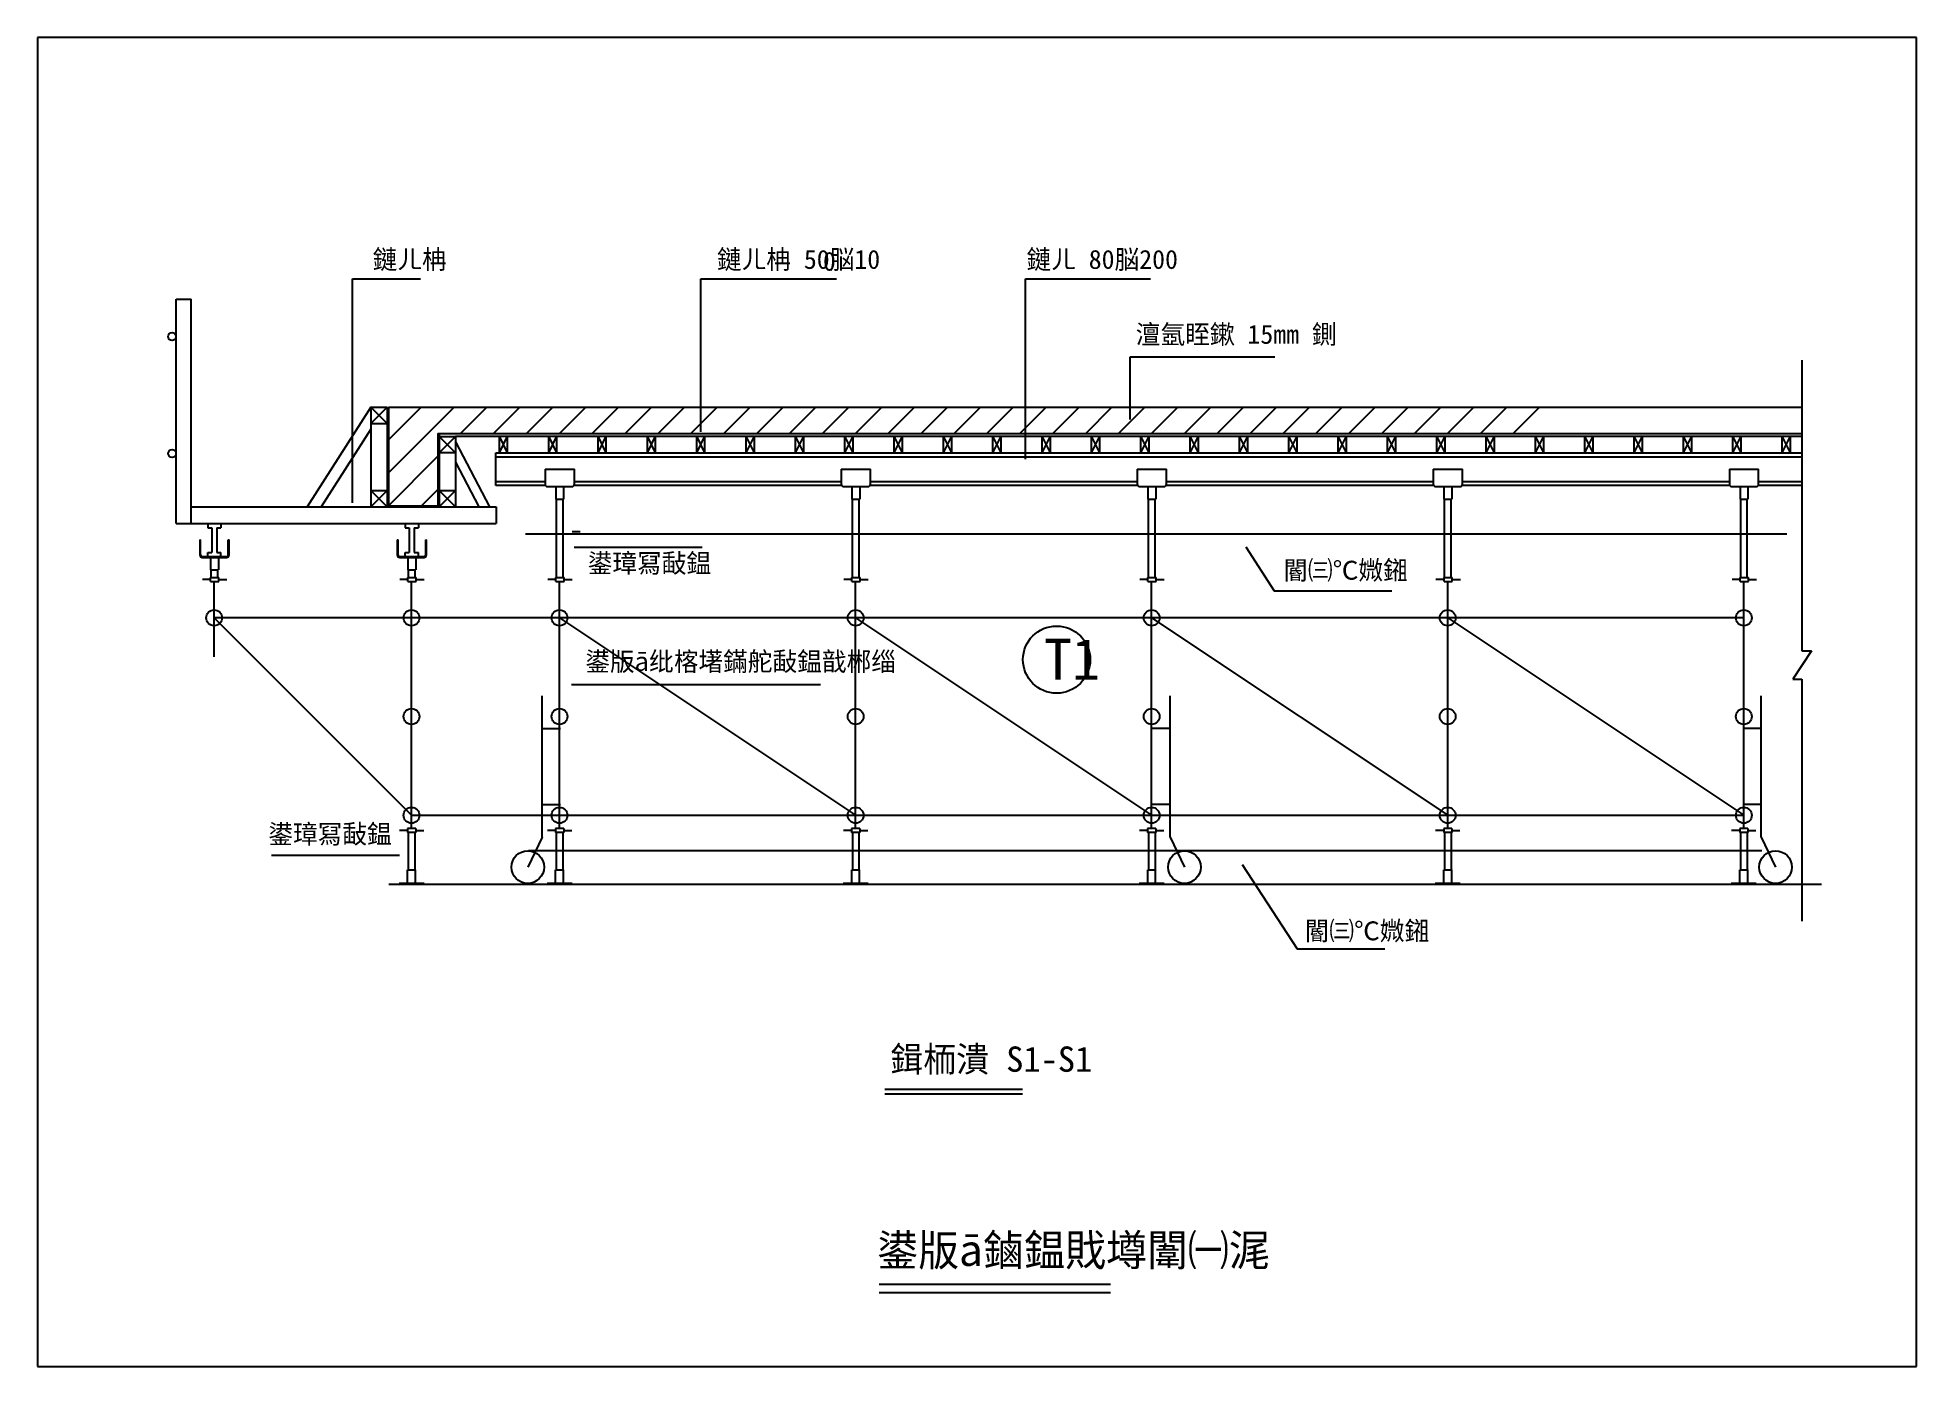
# Model space of a CAD drawing. Header units: metres. Extents: x 0 to 297, y 0 to 210.
import ezdxf

# ---------------------------------------------------------------- set-up
doc = ezdxf.new("R2010")
doc.units = ezdxf.units.M
for name, color, linetype in [(' ', 7, 'Continuous'), ('120', 7, 'Continuous'), ('3033', 7, 'Continuous')]:
    doc.layers.add(name, color=color, linetype=linetype)

msp = doc.modelspace()

# ---------------------------------------------------------------- linework, layer by layer
at = {"layer": ' '}
for p, q in [((49.77, 136.5), (49.77, 171.88)), ((49.77, 171.88), (60.51, 171.88)), ((104.82, 147.69), (104.82, 171.88)), ((104.82, 171.88), (126.31, 171.88)), ((156.18, 143.38), (156.18, 171.87)), ((156.18, 171.87), (175.92, 171.87)), ((172.72, 159.55), (195.57, 159.55)), ((172.72, 149.66), (172.72, 159.55)), ((84.81, 129.46), (105.05, 129.46)), ((190.98, 129.52), (195.49, 122.57)), ((195.49, 122.57), (214.1, 122.57)), ((84.39, 107.76), (123.75, 107.76)), ((36.98, 80.77), (57.22, 80.77)), ((190.43, 79.33), (199.09, 66.01)), ((199.09, 66.01), (212.99, 66.01)), ((133.94, 43.83), (155.68, 43.83)), ((133.94, 43.09), (155.68, 43.09))]:
    msp.add_line(p, q, dxfattribs=at)
for p, q in [((297, 210), (0, 210)), ((0, 210), (0, 0)), ((297, 0), (297, 210)), ((21.91, 133.22), (21.91, 168.67)), ((21.91, 168.67), (24.3, 168.67)), ((24.3, 133.22), (24.3, 168.67)), ((278.91, 159.04), (278.91, 113.09)), ((52.67, 151.6), (42.6, 135.82)), ((52.67, 151.6), (55.27, 149)), ((55.27, 151.6), (52.67, 149)), ((52.67, 151.6), (52.67, 149)), ((52.67, 151.6), (55.27, 151.6)), ((55.27, 151.6), (55.27, 149)), ((55.46, 151.61), (278.91, 151.61)), ((55.46, 151.61), (55.46, 136.01)), ((55.46, 141.21), (65.85, 151.61)), ((55.46, 146.41), (60.66, 151.61)), ((66.88, 147.45), (71.04, 151.61)), ((72.08, 147.45), (76.24, 151.61)), ((77.28, 147.45), (81.44, 151.61)), ((82.48, 147.45), (86.64, 151.61)), ((87.68, 147.45), (91.84, 151.61)), ((92.88, 147.45), (97.04, 151.61)), ((98.08, 147.45), (102.24, 151.61)), ((103.28, 147.45), (107.44, 151.61)), ((108.48, 147.45), (112.64, 151.61)), ((113.68, 147.45), (117.84, 151.61)), ((118.88, 147.45), (123.04, 151.61)), ((124.08, 147.45), (128.24, 151.61)), ((129.28, 147.45), (133.44, 151.61)), ((134.48, 147.45), (138.64, 151.61)), ((139.68, 147.45), (143.84, 151.61)), ((144.88, 147.45), (149.04, 151.61)), ((150.08, 147.45), (154.24, 151.61)), ((155.28, 147.45), (159.44, 151.61)), ((160.48, 147.45), (164.64, 151.61)), ((165.68, 147.45), (169.84, 151.61)), ((170.88, 147.45), (175.04, 151.61)), ((176.08, 147.45), (180.24, 151.61)), ((181.28, 147.45), (185.44, 151.61)), ((186.48, 147.45), (190.64, 151.61)), ((191.68, 147.45), (195.84, 151.61)), ((196.88, 147.45), (201.04, 151.61)), ((202.08, 147.45), (206.24, 151.61)), ((207.28, 147.45), (211.44, 151.61)), ((212.48, 147.45), (216.64, 151.61)), ((217.68, 147.45), (221.84, 151.61)), ((222.88, 147.45), (227.04, 151.61)), ((228.08, 147.45), (232.24, 151.61)), ((233.28, 147.45), (237.44, 151.61)), ((52.67, 149), (55.27, 149)), ((52.68, 149), (52.68, 135.82)), ((55.27, 149), (55.27, 135.82)), ((52.68, 148.14), (44.82, 135.82)), ((63.26, 147.45), (278.91, 147.45)), ((63.26, 147.45), (63.26, 136.01)), ((63.46, 147.45), (63.46, 135.82)), ((63.46, 146.98), (66.06, 146.98)), ((63.46, 146.98), (66.06, 144.38)), ((66.06, 146.98), (63.46, 144.38)), ((66.06, 146.99), (278.91, 146.99)), ((66.06, 146.99), (66.06, 138.42)), ((66.06, 146.1), (71.42, 135.82)), ((72.95, 146.99), (74.25, 144.39)), ((74.25, 146.99), (72.95, 144.39)), ((72.95, 146.99), (72.95, 144.39)), ((74.25, 146.99), (74.25, 144.39)), ((82.05, 146.99), (80.75, 144.39)), ((80.75, 146.99), (82.05, 144.39)), ((80.75, 146.99), (80.75, 144.39)), ((82.05, 146.99), (82.05, 144.39)), ((88.55, 146.99), (88.55, 144.39)), ((89.85, 146.99), (88.55, 144.39)), ((88.55, 146.99), (89.85, 144.39)), ((89.85, 146.99), (89.85, 144.39)), ((96.35, 146.99), (96.35, 144.39)), ((97.65, 146.99), (96.35, 144.39)), ((96.35, 146.99), (97.65, 144.39)), ((97.65, 146.99), (97.65, 144.39)), ((104.15, 146.99), (104.15, 144.39)), ((105.45, 146.99), (104.15, 144.39)), ((104.15, 146.99), (105.45, 144.39)), ((105.45, 146.99), (105.45, 144.39)), ((111.95, 146.99), (111.95, 144.39)), ((113.25, 146.99), (111.95, 144.39)), ((111.95, 146.99), (113.25, 144.39)), ((113.25, 146.99), (113.25, 144.39)), ((119.75, 146.99), (119.75, 144.39)), ((121.05, 146.99), (119.75, 144.39)), ((119.75, 146.99), (121.05, 144.39)), ((121.05, 146.99), (121.05, 144.39)), ((128.85, 146.99), (127.55, 144.39)), ((127.55, 146.99), (128.85, 144.39)), ((127.55, 146.99), (127.55, 144.39)), ((128.85, 146.99), (128.85, 144.39)), ((135.35, 146.99), (135.35, 144.39)), ((136.65, 146.99), (135.35, 144.39)), ((135.35, 146.99), (136.65, 144.39)), ((136.65, 146.99), (136.65, 144.39)), ((143.15, 146.99), (143.15, 144.39)), ((144.45, 146.99), (143.15, 144.39)), ((143.15, 146.99), (144.45, 144.39)), ((144.45, 146.99), (144.45, 144.39)), ((150.95, 146.99), (150.95, 144.39)), ((152.25, 146.99), (150.95, 144.39)), ((150.95, 146.99), (152.25, 144.39)), ((152.25, 146.99), (152.25, 144.39)), ((158.75, 146.99), (158.75, 144.39)), ((160.05, 146.99), (158.75, 144.39)), ((158.75, 146.99), (160.05, 144.39)), ((160.05, 146.99), (160.05, 144.39)), ((166.55, 146.99), (166.55, 144.39)), ((167.85, 146.99), (166.55, 144.39)), ((166.55, 146.99), (167.85, 144.39)), ((167.85, 146.99), (167.85, 144.39)), ((175.65, 146.99), (174.35, 144.39)), ((174.35, 146.99), (175.65, 144.39)), ((174.35, 146.99), (174.35, 144.39)), ((175.65, 146.99), (175.65, 144.39)), ((182.15, 146.99), (182.15, 144.39)), ((183.45, 146.99), (182.15, 144.39)), ((182.15, 146.99), (183.45, 144.39)), ((183.45, 146.99), (183.45, 144.39)), ((189.95, 146.99), (189.95, 144.39)), ((191.25, 146.99), (189.95, 144.39)), ((189.95, 146.99), (191.25, 144.39)), ((191.25, 146.99), (191.25, 144.39)), ((197.75, 146.99), (197.75, 144.39)), ((199.05, 146.99), (197.75, 144.39)), ((197.75, 146.99), (199.05, 144.39)), ((199.05, 146.99), (199.05, 144.39)), ((205.55, 146.99), (205.55, 144.39)), ((206.85, 146.99), (205.55, 144.39)), ((205.55, 146.99), (206.85, 144.39)), ((206.85, 146.99), (206.85, 144.39)), ((214.65, 146.99), (213.35, 144.39)), ((213.35, 146.99), (214.65, 144.39)), ((213.35, 146.99), (213.35, 144.39)), ((214.65, 146.99), (214.65, 144.39)), ((221.15, 146.99), (221.15, 144.39)), ((222.45, 146.99), (221.15, 144.39)), ((221.15, 146.99), (222.45, 144.39)), ((221.15, 146.99), (221.15, 144.39)), ((222.45, 146.99), (221.15, 144.39)), ((221.15, 146.99), (222.45, 144.39)), ((222.45, 146.99), (222.45, 144.39)), ((222.45, 146.99), (222.45, 144.39)), ((228.95, 146.99), (228.95, 144.39)), ((230.25, 146.99), (228.95, 144.39)), ((228.95, 146.99), (230.25, 144.39)), ((230.25, 146.99), (230.25, 144.39)), ((236.75, 146.99), (236.75, 144.39)), ((238.05, 146.99), (236.75, 144.39)), ((236.75, 146.99), (238.05, 144.39)), ((238.05, 146.99), (238.05, 144.39)), ((244.55, 146.99), (244.55, 144.39)), ((245.85, 146.99), (244.55, 144.39)), ((244.55, 146.99), (245.85, 144.39)), ((245.85, 146.99), (245.85, 144.39)), ((252.35, 146.99), (252.35, 144.39)), ((253.65, 146.99), (252.35, 144.39)), ((252.35, 146.99), (253.65, 144.39)), ((253.65, 146.99), (253.65, 144.39)), ((261.45, 146.99), (260.15, 144.39)), ((260.15, 146.99), (261.45, 144.39)), ((260.15, 146.99), (260.15, 144.39)), ((261.45, 146.99), (261.45, 144.39)), ((267.95, 146.99), (267.95, 144.39)), ((269.25, 146.99), (267.95, 144.39)), ((267.95, 146.99), (269.25, 144.39)), ((269.25, 146.99), (269.25, 144.39)), ((275.75, 146.99), (277.05, 144.39)), ((277.05, 146.99), (275.75, 144.39)), ((275.75, 146.99), (275.75, 144.39)), ((277.05, 146.99), (277.05, 144.39)), ((55.46, 136.01), (63.26, 143.83)), ((66.06, 144.38), (63.46, 144.38)), ((66.06, 142.9), (69.75, 135.82)), ((72.45, 144.39), (278.91, 144.39)), ((72.45, 139.2), (72.45, 144.39)), ((72.45, 143.74), (278.91, 143.74)), ((72.45, 139.85), (80.23, 139.85)), ((80.23, 141.81), (80.23, 139.44)), ((84.85, 139.85), (127.03, 139.85)), ((127.03, 141.81), (127.03, 139.44)), ((131.65, 139.85), (173.83, 139.85)), ((173.83, 141.81), (173.83, 139.44)), ((178.45, 139.85), (220.63, 139.85)), ((220.63, 141.81), (220.63, 139.44)), ((225.25, 139.85), (267.43, 139.85)), ((267.43, 141.81), (267.43, 139.44)), ((272.05, 139.85), (278.91, 139.85)), ((52.68, 138.42), (55.28, 135.82)), ((55.28, 138.42), (52.68, 135.82)), ((52.68, 138.42), (55.28, 138.42)), ((55.28, 138.42), (55.28, 135.82)), ((60.68, 136.01), (63.26, 138.6)), ((63.46, 138.42), (66.06, 138.42)), ((66.06, 138.42), (63.46, 135.82)), ((63.46, 138.42), (66.06, 135.82)), ((66.06, 138.42), (66.06, 135.82)), ((80.31, 139.2), (72.45, 139.2)), ((127.11, 139.2), (84.77, 139.2)), ((173.91, 139.2), (131.57, 139.2)), ((220.71, 139.2), (178.37, 139.2)), ((267.51, 139.2), (225.17, 139.2)), ((278.91, 139.2), (271.97, 139.2)), ((24.3, 135.82), (72.47, 135.82)), ((55.46, 136.01), (55.27, 136.01)), ((55.46, 136.01), (63.26, 136.01)), ((63.26, 136.01), (63.46, 136.01)), ((72.47, 135.82), (72.47, 133.22)), ((21.91, 133.22), (72.47, 133.22)), ((26.91, 133.2), (28.99, 133.2)), ((26.91, 133.2), (26.91, 132.54)), ((26.91, 132.54), (27.56, 132.54)), ((27.56, 132.54), (27.56, 128.65)), ((28.34, 132.54), (28.34, 128.65)), ((28.34, 132.54), (28.99, 132.54)), ((28.99, 133.2), (28.99, 132.54)), ((58.11, 133.2), (60.19, 133.2)), ((58.11, 133.2), (58.11, 132.54)), ((58.11, 132.54), (58.76, 132.54)), ((58.76, 132.54), (58.76, 128.65)), ((59.54, 132.54), (59.54, 128.65)), ((59.54, 132.54), (60.19, 132.54)), ((60.19, 133.2), (60.19, 132.54)), ((77.13, 131.57), (276.49, 131.57)), ((25.65, 130.61), (25.65, 128.24)), ((26.91, 128), (26.91, 128.65)), ((26.91, 128.65), (27.56, 128.65)), ((26.91, 128), (28.99, 128)), ((28.34, 128.65), (28.99, 128.65)), ((28.99, 128), (28.99, 128.65)), ((56.85, 130.61), (56.85, 128.24)), ((58.11, 128.65), (58.76, 128.65)), ((58.11, 128), (58.11, 128.65)), ((58.11, 128), (60.19, 128)), ((59.54, 128.65), (60.19, 128.65)), ((60.19, 128), (60.19, 128.65)), ((269.71, 118.3), (27.91, 118.3)), ((27.91, 118.3), (59.11, 87.1)), ((82.51, 118.3), (129.31, 87.1)), ((129.31, 118.3), (176.11, 87.1)), ((176.11, 118.3), (222.91, 87.1)), ((222.91, 118.3), (269.71, 87.1)), ((280.39, 113.09), (277.47, 108.62)), ((278.91, 113.09), (280.39, 113.09)), ((277.47, 108.62), (278.91, 108.62)), ((278.91, 108.62), (278.91, 70.39)), ((79.75, 83.64), (79.75, 105.96)), ((179.02, 83.64), (179.02, 105.96)), ((272.47, 83.64), (272.47, 105.96)), ((79.71, 100.8), (82.65, 100.8)), ((179.05, 100.8), (176.11, 100.8)), ((272.51, 100.8), (269.57, 100.8)), ((59.11, 87.1), (269.71, 87.1)), ((79.71, 88.79), (82.65, 88.79)), ((179.05, 88.79), (176.11, 88.79)), ((272.51, 88.79), (269.57, 88.79)), ((79.75, 83.64), (77.48, 78.91)), ((179.02, 83.64), (181.29, 78.91)), ((272.47, 83.64), (274.74, 78.91)), ((77.61, 81.51), (272.55, 81.51)), ((58.49, 78.49), (59.74, 78.49)), ((58.49, 76.39), (58.49, 78.49)), ((59.74, 76.39), (59.74, 78.49)), ((81.89, 78.49), (83.14, 78.49)), ((81.89, 76.39), (81.89, 78.49)), ((83.14, 76.39), (83.14, 78.49)), ((128.69, 76.39), (128.69, 78.49)), ((128.69, 78.49), (129.94, 78.49)), ((129.94, 76.39), (129.94, 78.49)), ((175.49, 76.39), (175.49, 78.49)), ((175.49, 78.49), (176.74, 78.49)), ((176.74, 76.39), (176.74, 78.49)), ((222.29, 76.39), (222.29, 78.49)), ((222.29, 78.49), (223.54, 78.49)), ((223.54, 76.39), (223.54, 78.49)), ((269.09, 76.39), (269.09, 78.49)), ((269.09, 78.49), (270.34, 78.49)), ((270.34, 76.39), (270.34, 78.49)), ((55.5, 76.21), (281.97, 76.21)), ((57.14, 76.39), (61.09, 76.39)), ((80.54, 76.39), (84.49, 76.39)), ((127.34, 76.39), (131.29, 76.39)), ((174.14, 76.39), (178.09, 76.39)), ((220.94, 76.39), (224.89, 76.39)), ((267.74, 76.39), (271.69, 76.39)), ((133.06, 12.98), (169.59, 12.98)), ((133.06, 11.68), (169.59, 11.68)), ((0, 0), (297, 0))]:
    msp.add_line(p, q)
for centre, radius in [((21.26, 162.75), 0.62), ((21.26, 144.27), 0.62), ((161.08, 111.7), 5.31), ((77.48, 78.91), 2.58), ((181.29, 78.91), 2.58), ((274.74, 78.91), 2.58)]:
    msp.add_circle(centre, radius)
at = {"layer": '120'}
for p, q in [((80.23, 141.81), (84.85, 141.81)), ((84.85, 139.44), (84.85, 141.81)), ((127.03, 141.81), (131.65, 141.81)), ((131.65, 139.44), (131.65, 141.81)), ((173.83, 141.81), (178.45, 141.81)), ((178.45, 139.44), (178.45, 141.81)), ((220.63, 141.81), (225.25, 141.81)), ((225.25, 139.44), (225.25, 141.81)), ((267.43, 141.81), (272.05, 141.81)), ((272.05, 139.44), (272.05, 141.81)), ((80.62, 139.05), (84.46, 139.05)), ((81.92, 139.05), (81.92, 137.08)), ((81.92, 137.08), (83.16, 137.08)), ((82.02, 124.67), (82.02, 137.08)), ((83.06, 124.67), (83.06, 137.08)), ((83.16, 139.05), (83.16, 137.08)), ((127.42, 139.05), (131.26, 139.05)), ((128.72, 139.05), (128.72, 137.08)), ((128.72, 137.08), (129.96, 137.08)), ((128.82, 124.67), (128.82, 137.08)), ((129.86, 124.67), (129.86, 137.08)), ((129.96, 139.05), (129.96, 137.08)), ((174.22, 139.05), (178.06, 139.05)), ((175.52, 139.05), (175.52, 137.08)), ((175.52, 137.08), (176.76, 137.08)), ((175.62, 124.67), (175.62, 137.08)), ((176.66, 124.67), (176.66, 137.08)), ((176.76, 139.05), (176.76, 137.08)), ((221.02, 139.05), (224.86, 139.05)), ((222.32, 139.05), (222.32, 137.08)), ((222.32, 137.08), (223.56, 137.08)), ((222.42, 124.67), (222.42, 137.08)), ((223.46, 124.67), (223.46, 137.08)), ((223.56, 139.05), (223.56, 137.08)), ((267.82, 139.05), (271.66, 139.05)), ((269.12, 139.05), (269.12, 137.08)), ((269.12, 137.08), (270.36, 137.08)), ((269.22, 124.67), (269.22, 137.08)), ((270.26, 124.67), (270.26, 137.08)), ((270.36, 139.05), (270.36, 137.08)), ((84.51, 131.97), (85.75, 131.97)), ((25.65, 130.61), (25.78, 130.61)), ((25.78, 128.24), (25.78, 130.61)), ((26.04, 127.98), (29.89, 127.98)), ((26.04, 127.85), (29.89, 127.85)), ((27.34, 127.85), (27.34, 125.88)), ((28.59, 127.85), (28.59, 125.88)), ((30.15, 130.61), (30.28, 130.61)), ((30.15, 128.24), (30.15, 130.61)), ((30.28, 128.24), (30.28, 130.61)), ((56.85, 130.61), (56.98, 130.61)), ((56.98, 128.24), (56.98, 130.61)), ((57.24, 127.98), (61.09, 127.98)), ((57.24, 127.85), (61.09, 127.85)), ((58.54, 127.85), (58.54, 125.88)), ((59.79, 127.85), (59.79, 125.88)), ((61.35, 128.24), (61.35, 130.61)), ((61.35, 130.61), (61.48, 130.61)), ((61.48, 128.24), (61.48, 130.61)), ((27.34, 125.88), (28.59, 125.88)), ((27.44, 124.67), (27.44, 125.88)), ((28.48, 124.67), (28.48, 125.88)), ((58.54, 125.88), (59.79, 125.88)), ((58.64, 124.67), (58.64, 125.88)), ((59.68, 124.67), (59.68, 125.88)), ((27.33, 124.35), (26.05, 124.35)), ((27.33, 124.02), (27.33, 124.67)), ((27.33, 124.67), (28.63, 124.67)), ((27.33, 124.02), (28.63, 124.02)), ((28.63, 124.02), (28.63, 124.67)), ((28.63, 124.35), (29.91, 124.35)), ((58.53, 124.35), (57.25, 124.35)), ((58.53, 124.67), (59.83, 124.67)), ((58.53, 124.02), (58.53, 124.67)), ((58.53, 124.02), (59.83, 124.02)), ((59.83, 124.02), (59.83, 124.67)), ((59.83, 124.35), (61.11, 124.35)), ((81.93, 124.35), (80.65, 124.35)), ((81.93, 124.67), (83.23, 124.67)), ((81.93, 124.02), (81.93, 124.67)), ((81.93, 124.02), (83.23, 124.02)), ((83.23, 124.02), (83.23, 124.67)), ((83.23, 124.35), (84.51, 124.35)), ((128.73, 124.35), (127.45, 124.35)), ((128.73, 124.02), (128.73, 124.67)), ((128.73, 124.67), (130.03, 124.67)), ((128.73, 124.02), (130.03, 124.02)), ((130.03, 124.02), (130.03, 124.67)), ((130.03, 124.35), (131.31, 124.35)), ((175.53, 124.35), (174.25, 124.35)), ((175.53, 124.02), (175.53, 124.67)), ((175.53, 124.67), (176.83, 124.67)), ((175.53, 124.02), (176.83, 124.02)), ((176.83, 124.02), (176.83, 124.67)), ((176.83, 124.35), (178.11, 124.35)), ((222.33, 124.35), (221.05, 124.35)), ((222.33, 124.02), (222.33, 124.67)), ((222.33, 124.67), (223.63, 124.67)), ((222.33, 124.02), (223.63, 124.02)), ((223.63, 124.02), (223.63, 124.67)), ((223.63, 124.35), (224.91, 124.35)), ((269.13, 124.35), (267.85, 124.35)), ((269.13, 124.02), (269.13, 124.67)), ((269.13, 124.67), (270.43, 124.67)), ((269.13, 124.02), (270.43, 124.02)), ((270.43, 124.02), (270.43, 124.67)), ((270.43, 124.35), (271.71, 124.35)), ((58.47, 84.7), (57.19, 84.7)), ((59.77, 85.03), (58.47, 85.03)), ((58.47, 85.03), (58.47, 84.38)), ((59.77, 84.38), (58.47, 84.38)), ((58.6, 84.38), (58.6, 78.49)), ((59.64, 84.38), (59.64, 78.49)), ((59.77, 85.03), (59.77, 84.38)), ((59.77, 84.7), (61.04, 84.7)), ((81.87, 84.7), (80.59, 84.7)), ((83.17, 85.03), (81.87, 85.03)), ((81.87, 85.03), (81.87, 84.38)), ((83.17, 84.38), (81.87, 84.38)), ((82, 84.38), (82, 78.49)), ((83.04, 84.38), (83.04, 78.49)), ((83.17, 85.03), (83.17, 84.38)), ((83.17, 84.7), (84.44, 84.7)), ((128.67, 84.7), (127.39, 84.7)), ((128.67, 85.03), (128.67, 84.38)), ((129.97, 85.03), (128.67, 85.03)), ((129.97, 84.38), (128.67, 84.38)), ((128.8, 84.38), (128.8, 78.49)), ((129.84, 84.38), (129.84, 78.49)), ((129.97, 85.03), (129.97, 84.38)), ((129.97, 84.7), (131.24, 84.7)), ((175.47, 84.7), (174.19, 84.7)), ((175.47, 85.03), (175.47, 84.38)), ((176.77, 85.03), (175.47, 85.03)), ((176.77, 84.38), (175.47, 84.38)), ((175.6, 84.38), (175.6, 78.49)), ((176.64, 84.38), (176.64, 78.49)), ((176.77, 85.03), (176.77, 84.38)), ((176.77, 84.7), (178.04, 84.7)), ((222.27, 84.7), (220.99, 84.7)), ((222.27, 85.03), (222.27, 84.38)), ((223.57, 85.03), (222.27, 85.03)), ((223.57, 84.38), (222.27, 84.38)), ((222.4, 84.38), (222.4, 78.49)), ((223.44, 84.38), (223.44, 78.49)), ((223.57, 85.03), (223.57, 84.38)), ((223.57, 84.7), (224.84, 84.7)), ((269.07, 84.7), (267.79, 84.7)), ((269.07, 85.03), (269.07, 84.38)), ((270.37, 85.03), (269.07, 85.03)), ((270.37, 84.38), (269.07, 84.38)), ((269.2, 84.38), (269.2, 78.49)), ((270.24, 84.38), (270.24, 78.49)), ((270.37, 85.03), (270.37, 84.38)), ((270.37, 84.7), (271.64, 84.7))]:
    msp.add_line(p, q, dxfattribs=at)
for centre, radius, start, end in [((80.62, 139.44), 0.39, 180, 270), ((84.46, 139.44), 0.39, -90, 0), ((127.42, 139.44), 0.39, 180, 270), ((131.26, 139.44), 0.39, -90, 0), ((174.22, 139.44), 0.39, 180, 270), ((178.06, 139.44), 0.39, -90, 0), ((221.02, 139.44), 0.39, 180, 270), ((224.86, 139.44), 0.39, -90, 0), ((267.82, 139.44), 0.39, 180, 270), ((271.66, 139.44), 0.39, -90, 0), ((26.04, 128.24), 0.39, 180, 270), ((26.04, 128.24), 0.26, 180, 270), ((29.89, 128.24), 0.26, -90, 0), ((29.89, 128.24), 0.39, -90, 0), ((57.24, 128.24), 0.39, 180, 270), ((57.24, 128.24), 0.26, 180, 270), ((61.09, 128.24), 0.39, -90, 0), ((61.09, 128.24), 0.26, -90, 0)]:
    msp.add_arc(centre, radius, start, end, dxfattribs=at)
at = {"layer": '3033'}
for p, q in [((27.91, 112.15), (27.91, 124.02)), ((59.11, 85.03), (59.11, 124.02)), ((82.51, 85.03), (82.51, 124.02)), ((129.31, 85.03), (129.31, 124.02)), ((176.11, 85.03), (176.11, 124.02)), ((222.91, 85.03), (222.91, 124.02)), ((269.71, 85.03), (269.71, 124.02))]:
    msp.add_line(p, q, dxfattribs=at)
for centre in [(27.91, 118.3), (59.11, 118.3), (82.51, 118.3), (129.31, 118.3), (176.11, 118.3), (222.91, 118.3), (269.71, 118.3), (59.11, 102.7), (82.51, 102.7), (129.31, 102.7), (176.11, 102.7), (222.91, 102.7), (269.71, 102.7), (59.11, 87.1), (82.51, 87.1), (129.31, 87.1), (176.11, 87.1), (222.91, 87.1), (269.71, 87.1)]:
    msp.add_circle(centre, 1.25, dxfattribs=at)

# ---------------------------------------------------------------- texts
for s, height, p in [('鏈ㄦ柟', 3, (52.97, 173.45)), ('鏈ㄦ柟 50脳10', 3, (107.39, 173.45)), ('0', 3, (124.15, 173.15)), ('鏈ㄦ 80脳200', 3, (156.32, 173.45)), ('澶氬眰鏉 15mm 鍘', 3, (173.61, 161.61)), ('鍙璋冩敮鎾', 3, (86.96, 125.44)), ('閽㈢℃媺鎺', 3, (196.92, 124.33)), ('鍙版ā纰楁墸鏋舵敮鎾戠郴缁', 3, (86.57, 109.91)), ('T1', 6.5, (159.09, 108.51)), ('鍙璋冩敮鎾', 3, (36.47, 82.64)), ('閽㈢℃媺鎺', 3, (200.3, 67.34)), ('鍓栭潰 S1-S1', 4, (134.8, 46.56)), ('鍙版ā鏀鎾戝墫闈㈠浘', 4.98, (132.7, 15.88))]:
    msp.add_text(s, height=height).set_placement(p)

doc.saveas('drawing.dxf')
